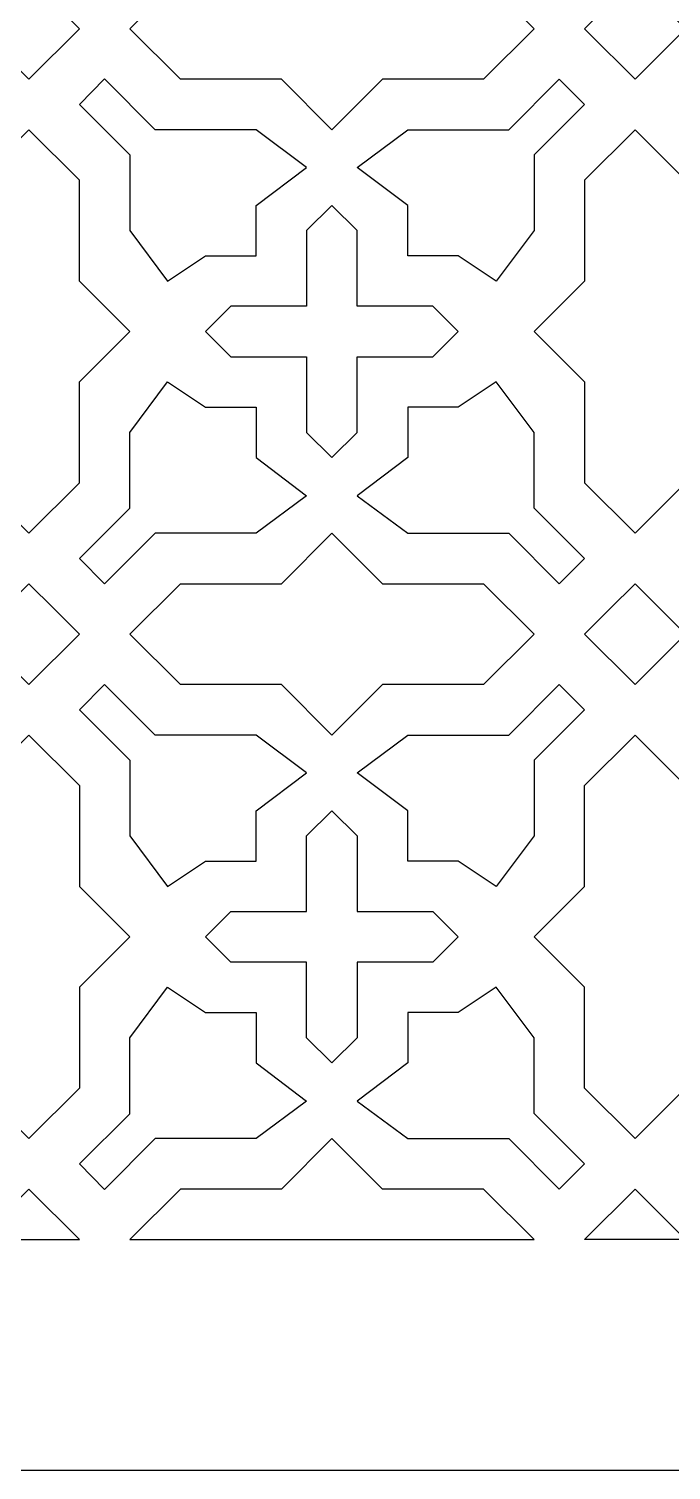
# Model space of a CAD drawing. Header units: millimetres. Extents: x -499 to 501, y -502 to 498.
# Drawn here: x 1.3 to 224.1, y -501.7 to -1.7 of the extents above; entities that cross this region are included whole.
import ezdxf

# ---------------------------------------------------------------- set-up
doc = ezdxf.new("R2010")
doc.units = ezdxf.units.MM
doc.layers.add('Plan 1', color=7, linetype='Continuous')

msp = doc.modelspace()

# ---------------------------------------------------------------- linework, layer by layer
at = {"layer": 'Plan 1', "color": 17}
for points, knots in [([(-498.7, 498.29), (-498.7, 498.29), (501.3, 498.29), (501.3, 498.29), (501.3, 498.29), (501.3, 498.29), (501.3, -501.71), (501.3, -501.71), (501.3, -501.71), (501.3, -501.71), (-498.7, -501.71), (-498.7, -501.71), (-498.7, -501.71), (-498.7, -501.71), (-498.7, 498.29), (-498.7, 498.29)], [0, 0, 0, 0, 0.2, 0.2, 0.2, 0.2, 0.4, 0.4, 0.4, 0.4, 0.6, 0.6, 0.6, 0.6, 1, 1, 1, 1]), ([(36.36, -1.71), (36.36, -1.71), (53.88, -19.21), (53.88, -19.21), (53.88, -19.21), (53.88, -19.21), (88.93, -19.21), (88.93, -19.21), (88.93, -19.21), (88.93, -19.21), (106.46, -36.72), (106.46, -36.72), (106.46, -36.72), (106.46, -36.72), (106.46, -36.72), (106.46, -36.72), (106.46, -36.72), (106.46, -36.72), (123.99, -19.21), (123.99, -19.21), (123.99, -19.21), (123.99, -19.21), (159.04, -19.21), (159.04, -19.21), (159.04, -19.21), (159.04, -19.21), (176.57, -1.71), (176.57, -1.71), (176.57, -1.71), (176.57, -1.71), (159.04, 15.79), (159.04, 15.79), (159.04, 15.79), (159.04, 15.79), (123.99, 15.79), (123.99, 15.79), (123.99, 15.79), (123.99, 15.79), (106.46, 33.29), (106.46, 33.29), (106.46, 33.29), (106.46, 33.29), (106.46, 33.29), (106.46, 33.29), (106.46, 33.29), (106.46, 33.29), (88.93, 15.79), (88.93, 15.79), (88.93, 15.79), (88.93, 15.79), (53.88, 15.79), (53.88, 15.79), (53.88, 15.79), (53.88, 15.79), (36.36, -1.71), (36.36, -1.71)], [0, 0, 0, 0, 0.066667, 0.066667, 0.066667, 0.066667, 0.133333, 0.133333, 0.133333, 0.133333, 0.2, 0.2, 0.2, 0.2, 0.266667, 0.266667, 0.266667, 0.266667, 0.333333, 0.333333, 0.333333, 0.333333, 0.4, 0.4, 0.4, 0.4, 0.466667, 0.466667, 0.466667, 0.466667, 0.533333, 0.533333, 0.533333, 0.533333, 0.6, 0.6, 0.6, 0.6, 0.666667, 0.666667, 0.666667, 0.666667, 0.733333, 0.733333, 0.733333, 0.733333, 0.8, 0.8, 0.8, 0.8, 0.866667, 0.866667, 0.866667, 0.866667, 1, 1, 1, 1]), ([(1.3, -19.21), (1.3, -19.21), (18.83, -1.71), (18.83, -1.71), (18.83, -1.71), (18.83, -1.71), (1.3, 15.79), (1.3, 15.79), (1.3, 15.79), (1.3, 15.79), (-16.23, -1.71), (-16.23, -1.71), (-16.23, -1.71), (-16.23, -1.71), (-16.23, -1.71), (-16.23, -1.71), (-16.23, -1.71), (-16.23, -1.71), (1.3, -19.21), (1.3, -19.21)], [0, 0, 0, 0, 0.166667, 0.166667, 0.166667, 0.166667, 0.333333, 0.333333, 0.333333, 0.333333, 0.5, 0.5, 0.5, 0.5, 0.666667, 0.666667, 0.666667, 0.666667, 1, 1, 1, 1]), ([(229.15, -1.71), (229.15, -1.71), (211.62, -19.21), (211.62, -19.21), (211.62, -19.21), (211.62, -19.21), (211.62, -19.21), (211.62, -19.21), (211.62, -19.21), (211.62, -19.21), (211.62, -19.21), (211.62, -19.21), (211.62, -19.21), (211.62, -19.21), (204.12, -11.67), (204.12, -11.67), (204.12, -11.67), (204.12, -11.67), (202.86, -10.47), (202.86, -10.47), (202.86, -10.47), (202.86, -10.47), (194.09, -1.71), (194.09, -1.71), (194.09, -1.71), (194.09, -1.71), (202.86, 7.04), (202.86, 7.04), (202.86, 7.04), (202.86, 7.04), (204.12, 8.24), (204.12, 8.24), (204.12, 8.24), (204.12, 8.24), (211.62, 15.79), (211.62, 15.79), (211.62, 15.79), (211.62, 15.79), (211.62, 15.79), (211.62, 15.79), (211.62, 15.79), (211.62, 15.79), (211.62, 15.79), (211.62, 15.79), (211.62, 15.79), (211.62, 15.79), (229.15, -1.71), (229.15, -1.71)], [0, 0, 0, 0, 0.076923, 0.076923, 0.076923, 0.076923, 0.153846, 0.153846, 0.153846, 0.153846, 0.230769, 0.230769, 0.230769, 0.230769, 0.307692, 0.307692, 0.307692, 0.307692, 0.384615, 0.384615, 0.384615, 0.384615, 0.461538, 0.461538, 0.461538, 0.461538, 0.538462, 0.538462, 0.538462, 0.538462, 0.615385, 0.615385, 0.615385, 0.615385, 0.692308, 0.692308, 0.692308, 0.692308, 0.769231, 0.769231, 0.769231, 0.769231, 0.846154, 0.846154, 0.846154, 0.846154, 1, 1, 1, 1]), ([(18.83, -27.96), (18.83, -27.96), (27.59, -19.03), (27.59, -19.03), (27.59, -19.03), (27.59, -19.03), (45.12, -36.72), (45.12, -36.72), (45.12, -36.72), (45.12, -36.72), (80.17, -36.72), (80.17, -36.72), (80.17, -36.72), (80.17, -36.72), (97.69, -49.76), (97.69, -49.76), (97.69, -49.76), (97.69, -49.76), (80.17, -62.97), (80.17, -62.97), (80.17, -62.97), (80.17, -62.97), (80.17, -80.46), (80.17, -80.46), (80.17, -80.46), (80.17, -80.46), (62.65, -80.46), (62.65, -80.46), (62.65, -80.46), (62.65, -80.46), (49.4, -89.23), (49.4, -89.23), (49.4, -89.23), (49.4, -89.23), (36.36, -71.7), (36.36, -71.7), (36.36, -71.7), (36.36, -71.7), (36.36, -45.46), (36.36, -45.46), (36.36, -45.46), (36.36, -45.46), (18.83, -27.96), (18.83, -27.96)], [0, 0, 0, 0, 0.083333, 0.083333, 0.083333, 0.083333, 0.166667, 0.166667, 0.166667, 0.166667, 0.25, 0.25, 0.25, 0.25, 0.333333, 0.333333, 0.333333, 0.333333, 0.416667, 0.416667, 0.416667, 0.416667, 0.5, 0.5, 0.5, 0.5, 0.583333, 0.583333, 0.583333, 0.583333, 0.666667, 0.666667, 0.666667, 0.666667, 0.75, 0.75, 0.75, 0.75, 0.833333, 0.833333, 0.833333, 0.833333, 1, 1, 1, 1]), ([(194.09, -27.96), (194.09, -27.96), (185.33, -19.21), (185.33, -19.21), (185.33, -19.21), (185.33, -19.21), (167.8, -36.72), (167.8, -36.72), (167.8, -36.72), (167.8, -36.72), (132.76, -36.72), (132.76, -36.72), (132.76, -36.72), (132.76, -36.72), (115.22, -49.76), (115.22, -49.76), (115.22, -49.76), (115.22, -49.76), (132.76, -62.97), (132.76, -62.97), (132.76, -62.97), (132.76, -62.97), (132.76, -80.46), (132.76, -80.46), (132.76, -80.46), (132.76, -80.46), (150.27, -80.46), (150.27, -80.46), (150.27, -80.46), (150.27, -80.46), (163.45, -89.23), (163.45, -89.23), (163.45, -89.23), (163.45, -89.23), (176.57, -71.7), (176.57, -71.7), (176.57, -71.7), (176.57, -71.7), (176.57, -45.46), (176.57, -45.46), (176.57, -45.46), (176.57, -45.46), (194.09, -27.96), (194.09, -27.96)], [0, 0, 0, 0, 0.083333, 0.083333, 0.083333, 0.083333, 0.166667, 0.166667, 0.166667, 0.166667, 0.25, 0.25, 0.25, 0.25, 0.333333, 0.333333, 0.333333, 0.333333, 0.416667, 0.416667, 0.416667, 0.416667, 0.5, 0.5, 0.5, 0.5, 0.583333, 0.583333, 0.583333, 0.583333, 0.666667, 0.666667, 0.666667, 0.666667, 0.75, 0.75, 0.75, 0.75, 0.833333, 0.833333, 0.833333, 0.833333, 1, 1, 1, 1]), ([(1.3, -36.72), (1.3, -36.72), (18.83, -54.21), (18.83, -54.21), (18.83, -54.21), (18.83, -54.21), (18.83, -89.23), (18.83, -89.23), (18.83, -89.23), (18.83, -89.23), (36.36, -106.71), (36.36, -106.71), (36.36, -106.71), (36.36, -106.71), (36.36, -106.71), (36.36, -106.71), (36.36, -106.71), (36.36, -106.71), (36.36, -106.71), (36.36, -106.71), (36.36, -106.71), (36.36, -106.71), (18.83, -124.21), (18.83, -124.21), (18.83, -124.21), (18.83, -124.21), (18.83, -159.21), (18.83, -159.21), (18.83, -159.21), (18.83, -159.21), (1.3, -176.71), (1.3, -176.71), (1.3, -176.71), (1.3, -176.71), (-16.23, -159.21), (-16.23, -159.21), (-16.23, -159.21), (-16.23, -159.21), (-16.23, -124.21), (-16.23, -124.21), (-16.23, -124.21), (-16.23, -124.21), (-33.76, -106.71), (-33.76, -106.71), (-33.76, -106.71), (-33.76, -106.71), (-33.76, -106.71), (-33.76, -106.71), (-33.76, -106.71), (-33.76, -106.71), (-33.76, -106.71), (-33.76, -106.71), (-33.76, -106.71), (-33.76, -106.71), (-16.23, -89.23), (-16.23, -89.23), (-16.23, -89.23), (-16.23, -89.23), (-16.23, -54.21), (-16.23, -54.21), (-16.23, -54.21), (-16.23, -54.21), (1.3, -36.72), (1.3, -36.72)], [0, 0, 0, 0, 0.058824, 0.058824, 0.058824, 0.058824, 0.117647, 0.117647, 0.117647, 0.117647, 0.176471, 0.176471, 0.176471, 0.176471, 0.235294, 0.235294, 0.235294, 0.235294, 0.294118, 0.294118, 0.294118, 0.294118, 0.352941, 0.352941, 0.352941, 0.352941, 0.411765, 0.411765, 0.411765, 0.411765, 0.470588, 0.470588, 0.470588, 0.470588, 0.529412, 0.529412, 0.529412, 0.529412, 0.588235, 0.588235, 0.588235, 0.588235, 0.647059, 0.647059, 0.647059, 0.647059, 0.705882, 0.705882, 0.705882, 0.705882, 0.764706, 0.764706, 0.764706, 0.764706, 0.823529, 0.823529, 0.823529, 0.823529, 0.882353, 0.882353, 0.882353, 0.882353, 1, 1, 1, 1]), ([(211.62, -36.72), (211.62, -36.72), (229.15, -54.21), (229.15, -54.21), (229.15, -54.21), (229.15, -54.21), (229.15, -89.23), (229.15, -89.23), (229.15, -89.23), (229.15, -89.23), (246.67, -106.71), (246.67, -106.71), (246.67, -106.71), (246.67, -106.71), (246.67, -106.71), (246.67, -106.71), (246.67, -106.71), (246.67, -106.71), (246.67, -106.71), (246.67, -106.71), (246.67, -106.71), (246.67, -106.71), (229.15, -124.21), (229.15, -124.21), (229.15, -124.21), (229.15, -124.21), (229.15, -159.21), (229.15, -159.21), (229.15, -159.21), (229.15, -159.21), (211.62, -176.71), (211.62, -176.71), (211.62, -176.71), (211.62, -176.71), (194.09, -159.21), (194.09, -159.21), (194.09, -159.21), (194.09, -159.21), (194.09, -124.21), (194.09, -124.21), (194.09, -124.21), (194.09, -124.21), (176.57, -106.71), (176.57, -106.71), (176.57, -106.71), (176.57, -106.71), (176.57, -106.71), (176.57, -106.71), (176.57, -106.71), (176.57, -106.71), (176.57, -106.71), (176.57, -106.71), (176.57, -106.71), (176.57, -106.71), (194.09, -89.23), (194.09, -89.23), (194.09, -89.23), (194.09, -89.23), (194.09, -54.21), (194.09, -54.21), (194.09, -54.21), (194.09, -54.21), (211.62, -36.72), (211.62, -36.72)], [0, 0, 0, 0, 0.058824, 0.058824, 0.058824, 0.058824, 0.117647, 0.117647, 0.117647, 0.117647, 0.176471, 0.176471, 0.176471, 0.176471, 0.235294, 0.235294, 0.235294, 0.235294, 0.294118, 0.294118, 0.294118, 0.294118, 0.352941, 0.352941, 0.352941, 0.352941, 0.411765, 0.411765, 0.411765, 0.411765, 0.470588, 0.470588, 0.470588, 0.470588, 0.529412, 0.529412, 0.529412, 0.529412, 0.588235, 0.588235, 0.588235, 0.588235, 0.647059, 0.647059, 0.647059, 0.647059, 0.705882, 0.705882, 0.705882, 0.705882, 0.764706, 0.764706, 0.764706, 0.764706, 0.823529, 0.823529, 0.823529, 0.823529, 0.882353, 0.882353, 0.882353, 0.882353, 1, 1, 1, 1]), ([(115.22, -141.72), (115.22, -141.72), (106.46, -150.46), (106.46, -150.46), (106.46, -150.46), (106.46, -150.46), (97.69, -141.72), (97.69, -141.72), (97.69, -141.72), (97.69, -141.72), (97.69, -115.47), (97.69, -115.47), (97.69, -115.47), (97.69, -115.47), (71.4, -115.47), (71.4, -115.47), (71.4, -115.47), (71.4, -115.47), (62.65, -106.71), (62.65, -106.71), (62.65, -106.71), (62.65, -106.71), (71.4, -97.96), (71.4, -97.96), (71.4, -97.96), (71.4, -97.96), (97.69, -97.96), (97.69, -97.96), (97.69, -97.96), (97.69, -97.96), (97.69, -71.7), (97.69, -71.7), (97.69, -71.7), (97.69, -71.7), (106.46, -62.97), (106.46, -62.97), (106.46, -62.97), (106.46, -62.97), (106.46, -62.97), (106.46, -62.97), (106.46, -62.97), (106.46, -62.97), (115.22, -71.7), (115.22, -71.7), (115.22, -71.7), (115.22, -71.7), (115.22, -97.96), (115.22, -97.96), (115.22, -97.96), (115.22, -97.96), (141.51, -97.96), (141.51, -97.96), (141.51, -97.96), (141.51, -97.96), (150.27, -106.71), (150.27, -106.71), (150.27, -106.71), (150.27, -106.71), (141.51, -115.47), (141.51, -115.47), (141.51, -115.47), (141.51, -115.47), (115.22, -115.47), (115.22, -115.47), (115.22, -115.47), (115.22, -115.47), (115.22, -141.72), (115.22, -141.72)], [0, 0, 0, 0, 0.055556, 0.055556, 0.055556, 0.055556, 0.111111, 0.111111, 0.111111, 0.111111, 0.166667, 0.166667, 0.166667, 0.166667, 0.222222, 0.222222, 0.222222, 0.222222, 0.277778, 0.277778, 0.277778, 0.277778, 0.333333, 0.333333, 0.333333, 0.333333, 0.388889, 0.388889, 0.388889, 0.388889, 0.444444, 0.444444, 0.444444, 0.444444, 0.5, 0.5, 0.5, 0.5, 0.555556, 0.555556, 0.555556, 0.555556, 0.611111, 0.611111, 0.611111, 0.611111, 0.666667, 0.666667, 0.666667, 0.666667, 0.722222, 0.722222, 0.722222, 0.722222, 0.777778, 0.777778, 0.777778, 0.777778, 0.833333, 0.833333, 0.833333, 0.833333, 0.888889, 0.888889, 0.888889, 0.888889, 1, 1, 1, 1]), ([(18.83, -185.46), (18.83, -185.46), (27.59, -194.22), (27.59, -194.22), (27.59, -194.22), (27.59, -194.22), (45.12, -176.71), (45.12, -176.71), (45.12, -176.71), (45.12, -176.71), (80.17, -176.71), (80.17, -176.71), (80.17, -176.71), (80.17, -176.71), (97.69, -163.67), (97.69, -163.67), (97.69, -163.67), (97.69, -163.67), (80.17, -150.46), (80.17, -150.46), (80.17, -150.46), (80.17, -150.46), (80.17, -132.96), (80.17, -132.96), (80.17, -132.96), (80.17, -132.96), (62.65, -132.96), (62.65, -132.96), (62.65, -132.96), (62.65, -132.96), (49.4, -124.21), (49.4, -124.21), (49.4, -124.21), (49.4, -124.21), (36.36, -141.72), (36.36, -141.72), (36.36, -141.72), (36.36, -141.72), (36.36, -167.97), (36.36, -167.97), (36.36, -167.97), (36.36, -167.97), (18.83, -185.46), (18.83, -185.46)], [0, 0, 0, 0, 0.083333, 0.083333, 0.083333, 0.083333, 0.166667, 0.166667, 0.166667, 0.166667, 0.25, 0.25, 0.25, 0.25, 0.333333, 0.333333, 0.333333, 0.333333, 0.416667, 0.416667, 0.416667, 0.416667, 0.5, 0.5, 0.5, 0.5, 0.583333, 0.583333, 0.583333, 0.583333, 0.666667, 0.666667, 0.666667, 0.666667, 0.75, 0.75, 0.75, 0.75, 0.833333, 0.833333, 0.833333, 0.833333, 1, 1, 1, 1]), ([(194.09, -185.46), (194.09, -185.46), (185.33, -194.22), (185.33, -194.22), (185.33, -194.22), (185.33, -194.22), (167.8, -176.71), (167.8, -176.71), (167.8, -176.71), (167.8, -176.71), (132.76, -176.71), (132.76, -176.71), (132.76, -176.71), (132.76, -176.71), (115.22, -163.67), (115.22, -163.67), (115.22, -163.67), (115.22, -163.67), (132.76, -150.46), (132.76, -150.46), (132.76, -150.46), (132.76, -150.46), (132.76, -132.96), (132.76, -132.96), (132.76, -132.96), (132.76, -132.96), (150.27, -132.96), (150.27, -132.96), (150.27, -132.96), (150.27, -132.96), (163.45, -124.21), (163.45, -124.21), (163.45, -124.21), (163.45, -124.21), (176.57, -141.72), (176.57, -141.72), (176.57, -141.72), (176.57, -141.72), (176.57, -167.97), (176.57, -167.97), (176.57, -167.97), (176.57, -167.97), (194.09, -185.46), (194.09, -185.46)], [0, 0, 0, 0, 0.083333, 0.083333, 0.083333, 0.083333, 0.166667, 0.166667, 0.166667, 0.166667, 0.25, 0.25, 0.25, 0.25, 0.333333, 0.333333, 0.333333, 0.333333, 0.416667, 0.416667, 0.416667, 0.416667, 0.5, 0.5, 0.5, 0.5, 0.583333, 0.583333, 0.583333, 0.583333, 0.666667, 0.666667, 0.666667, 0.666667, 0.75, 0.75, 0.75, 0.75, 0.833333, 0.833333, 0.833333, 0.833333, 1, 1, 1, 1]), ([(36.36, -211.71), (36.36, -211.71), (53.88, -229.21), (53.88, -229.21), (53.88, -229.21), (53.88, -229.21), (88.93, -229.21), (88.93, -229.21), (88.93, -229.21), (88.93, -229.21), (106.46, -246.72), (106.46, -246.72), (106.46, -246.72), (106.46, -246.72), (123.99, -229.21), (123.99, -229.21), (123.99, -229.21), (123.99, -229.21), (159.04, -229.21), (159.04, -229.21), (159.04, -229.21), (159.04, -229.21), (176.57, -211.71), (176.57, -211.71), (176.57, -211.71), (176.57, -211.71), (159.04, -194.22), (159.04, -194.22), (159.04, -194.22), (159.04, -194.22), (123.99, -194.22), (123.99, -194.22), (123.99, -194.22), (123.99, -194.22), (106.46, -176.71), (106.46, -176.71), (106.46, -176.71), (106.46, -176.71), (88.93, -194.22), (88.93, -194.22), (88.93, -194.22), (88.93, -194.22), (53.88, -194.22), (53.88, -194.22), (53.88, -194.22), (53.88, -194.22), (36.36, -211.71), (36.36, -211.71)], [0, 0, 0, 0, 0.076923, 0.076923, 0.076923, 0.076923, 0.153846, 0.153846, 0.153846, 0.153846, 0.230769, 0.230769, 0.230769, 0.230769, 0.307692, 0.307692, 0.307692, 0.307692, 0.384615, 0.384615, 0.384615, 0.384615, 0.461538, 0.461538, 0.461538, 0.461538, 0.538462, 0.538462, 0.538462, 0.538462, 0.615385, 0.615385, 0.615385, 0.615385, 0.692308, 0.692308, 0.692308, 0.692308, 0.769231, 0.769231, 0.769231, 0.769231, 0.846154, 0.846154, 0.846154, 0.846154, 1, 1, 1, 1]), ([(1.3, -229.21), (1.3, -229.21), (18.83, -211.71), (18.83, -211.71), (18.83, -211.71), (18.83, -211.71), (18.83, -211.71), (18.83, -211.71), (18.83, -211.71), (18.83, -211.71), (10.07, -202.96), (10.07, -202.96), (10.07, -202.96), (10.07, -202.96), (1.3, -194.22), (1.3, -194.22), (1.3, -194.22), (1.3, -194.22), (-7.47, -202.96), (-7.47, -202.96), (-7.47, -202.96), (-7.47, -202.96), (-16.23, -211.71), (-16.23, -211.71), (-16.23, -211.71), (-16.23, -211.71), (-16.23, -211.71), (-16.23, -211.71), (-16.23, -211.71), (-16.23, -211.71), (1.3, -229.21), (1.3, -229.21)], [0, 0, 0, 0, 0.111111, 0.111111, 0.111111, 0.111111, 0.222222, 0.222222, 0.222222, 0.222222, 0.333333, 0.333333, 0.333333, 0.333333, 0.444444, 0.444444, 0.444444, 0.444444, 0.555556, 0.555556, 0.555556, 0.555556, 0.666667, 0.666667, 0.666667, 0.666667, 0.777778, 0.777778, 0.777778, 0.777778, 1, 1, 1, 1]), ([(229.15, -211.71), (229.15, -211.71), (211.62, -229.21), (211.62, -229.21), (211.62, -229.21), (211.62, -229.21), (211.62, -229.21), (211.62, -229.21), (211.62, -229.21), (211.62, -229.21), (211.62, -229.21), (211.62, -229.21), (211.62, -229.21), (211.62, -229.21), (194.09, -211.71), (194.09, -211.71), (194.09, -211.71), (194.09, -211.71), (194.09, -211.71), (194.09, -211.71), (194.09, -211.71), (194.09, -211.71), (202.86, -202.96), (202.86, -202.96), (202.86, -202.96), (202.86, -202.96), (211.62, -194.22), (211.62, -194.22), (211.62, -194.22), (211.62, -194.22), (211.62, -194.22), (211.62, -194.22), (211.62, -194.22), (211.62, -194.22), (211.62, -194.22), (211.62, -194.22), (211.62, -194.22), (211.62, -194.22), (220.38, -202.96), (220.38, -202.96), (220.38, -202.96), (220.38, -202.96), (229.15, -211.71), (229.15, -211.71), (229.15, -211.71), (229.15, -211.71), (229.15, -211.71), (229.15, -211.71)], [0, 0, 0, 0, 0.076923, 0.076923, 0.076923, 0.076923, 0.153846, 0.153846, 0.153846, 0.153846, 0.230769, 0.230769, 0.230769, 0.230769, 0.307692, 0.307692, 0.307692, 0.307692, 0.384615, 0.384615, 0.384615, 0.384615, 0.461538, 0.461538, 0.461538, 0.461538, 0.538462, 0.538462, 0.538462, 0.538462, 0.615385, 0.615385, 0.615385, 0.615385, 0.692308, 0.692308, 0.692308, 0.692308, 0.769231, 0.769231, 0.769231, 0.769231, 0.846154, 0.846154, 0.846154, 0.846154, 1, 1, 1, 1]), ([(18.83, -237.96), (18.83, -237.96), (27.59, -229.21), (27.59, -229.21), (27.59, -229.21), (27.59, -229.21), (45.12, -246.72), (45.12, -246.72), (45.12, -246.72), (45.12, -246.72), (80.17, -246.72), (80.17, -246.72), (80.17, -246.72), (80.17, -246.72), (97.69, -259.76), (97.69, -259.76), (97.69, -259.76), (97.69, -259.76), (80.17, -272.96), (80.17, -272.96), (80.17, -272.96), (80.17, -272.96), (80.17, -290.46), (80.17, -290.46), (80.17, -290.46), (80.17, -290.46), (62.65, -290.46), (62.65, -290.46), (62.65, -290.46), (62.65, -290.46), (49.4, -299.21), (49.4, -299.21), (49.4, -299.21), (49.4, -299.21), (36.36, -281.71), (36.36, -281.71), (36.36, -281.71), (36.36, -281.71), (36.36, -255.46), (36.36, -255.46), (36.36, -255.46), (36.36, -255.46), (18.83, -237.96), (18.83, -237.96)], [0, 0, 0, 0, 0.083333, 0.083333, 0.083333, 0.083333, 0.166667, 0.166667, 0.166667, 0.166667, 0.25, 0.25, 0.25, 0.25, 0.333333, 0.333333, 0.333333, 0.333333, 0.416667, 0.416667, 0.416667, 0.416667, 0.5, 0.5, 0.5, 0.5, 0.583333, 0.583333, 0.583333, 0.583333, 0.666667, 0.666667, 0.666667, 0.666667, 0.75, 0.75, 0.75, 0.75, 0.833333, 0.833333, 0.833333, 0.833333, 1, 1, 1, 1]), ([(194.09, -237.96), (194.09, -237.96), (185.33, -229.21), (185.33, -229.21), (185.33, -229.21), (185.33, -229.21), (167.8, -246.72), (167.8, -246.72), (167.8, -246.72), (167.8, -246.72), (132.76, -246.72), (132.76, -246.72), (132.76, -246.72), (132.76, -246.72), (115.22, -259.76), (115.22, -259.76), (115.22, -259.76), (115.22, -259.76), (132.76, -272.96), (132.76, -272.96), (132.76, -272.96), (132.76, -272.96), (132.76, -290.46), (132.76, -290.46), (132.76, -290.46), (132.76, -290.46), (150.27, -290.46), (150.27, -290.46), (150.27, -290.46), (150.27, -290.46), (163.45, -299.21), (163.45, -299.21), (163.45, -299.21), (163.45, -299.21), (176.57, -281.71), (176.57, -281.71), (176.57, -281.71), (176.57, -281.71), (176.57, -255.46), (176.57, -255.46), (176.57, -255.46), (176.57, -255.46), (194.09, -237.96), (194.09, -237.96)], [0, 0, 0, 0, 0.083333, 0.083333, 0.083333, 0.083333, 0.166667, 0.166667, 0.166667, 0.166667, 0.25, 0.25, 0.25, 0.25, 0.333333, 0.333333, 0.333333, 0.333333, 0.416667, 0.416667, 0.416667, 0.416667, 0.5, 0.5, 0.5, 0.5, 0.583333, 0.583333, 0.583333, 0.583333, 0.666667, 0.666667, 0.666667, 0.666667, 0.75, 0.75, 0.75, 0.75, 0.833333, 0.833333, 0.833333, 0.833333, 1, 1, 1, 1]), ([(1.3, -386.71), (1.3, -386.71), (18.83, -369.21), (18.83, -369.21), (18.83, -369.21), (18.83, -369.21), (18.83, -334.2), (18.83, -334.2), (18.83, -334.2), (18.83, -334.2), (36.36, -316.71), (36.36, -316.71), (36.36, -316.71), (36.36, -316.71), (36.36, -316.71), (36.36, -316.71), (36.36, -316.71), (36.36, -316.71), (36.36, -316.71), (36.36, -316.71), (36.36, -316.71), (36.36, -316.71), (18.83, -299.21), (18.83, -299.21), (18.83, -299.21), (18.83, -299.21), (18.83, -264.21), (18.83, -264.21), (18.83, -264.21), (18.83, -264.21), (1.3, -246.72), (1.3, -246.72), (1.3, -246.72), (1.3, -246.72), (-16.23, -264.21), (-16.23, -264.21), (-16.23, -264.21), (-16.23, -264.21), (-16.23, -299.21), (-16.23, -299.21), (-16.23, -299.21), (-16.23, -299.21), (-33.76, -316.71), (-33.76, -316.71), (-33.76, -316.71), (-33.76, -316.71), (-33.76, -316.71), (-33.76, -316.71), (-33.76, -316.71), (-33.76, -316.71), (-33.76, -316.71), (-33.76, -316.71), (-33.76, -316.71), (-33.76, -316.71), (-16.23, -334.2), (-16.23, -334.2), (-16.23, -334.2), (-16.23, -334.2), (-16.23, -369.21), (-16.23, -369.21), (-16.23, -369.21), (-16.23, -369.21), (1.3, -386.71), (1.3, -386.71)], [0, 0, 0, 0, 0.058824, 0.058824, 0.058824, 0.058824, 0.117647, 0.117647, 0.117647, 0.117647, 0.176471, 0.176471, 0.176471, 0.176471, 0.235294, 0.235294, 0.235294, 0.235294, 0.294118, 0.294118, 0.294118, 0.294118, 0.352941, 0.352941, 0.352941, 0.352941, 0.411765, 0.411765, 0.411765, 0.411765, 0.470588, 0.470588, 0.470588, 0.470588, 0.529412, 0.529412, 0.529412, 0.529412, 0.588235, 0.588235, 0.588235, 0.588235, 0.647059, 0.647059, 0.647059, 0.647059, 0.705882, 0.705882, 0.705882, 0.705882, 0.764706, 0.764706, 0.764706, 0.764706, 0.823529, 0.823529, 0.823529, 0.823529, 0.882353, 0.882353, 0.882353, 0.882353, 1, 1, 1, 1]), ([(211.62, -386.71), (211.62, -386.71), (229.15, -369.21), (229.15, -369.21), (229.15, -369.21), (229.15, -369.21), (229.15, -334.2), (229.15, -334.2), (229.15, -334.2), (229.15, -334.2), (246.67, -316.71), (246.67, -316.71), (246.67, -316.71), (246.67, -316.71), (246.67, -316.71), (246.67, -316.71), (246.67, -316.71), (246.67, -316.71), (246.67, -316.71), (246.67, -316.71), (246.67, -316.71), (246.67, -316.71), (229.15, -299.21), (229.15, -299.21), (229.15, -299.21), (229.15, -299.21), (229.15, -264.21), (229.15, -264.21), (229.15, -264.21), (229.15, -264.21), (211.62, -246.72), (211.62, -246.72), (211.62, -246.72), (211.62, -246.72), (194.09, -264.21), (194.09, -264.21), (194.09, -264.21), (194.09, -264.21), (194.09, -299.21), (194.09, -299.21), (194.09, -299.21), (194.09, -299.21), (176.57, -316.71), (176.57, -316.71), (176.57, -316.71), (176.57, -316.71), (176.57, -316.71), (176.57, -316.71), (176.57, -316.71), (176.57, -316.71), (176.57, -316.71), (176.57, -316.71), (176.57, -316.71), (176.57, -316.71), (194.09, -334.2), (194.09, -334.2), (194.09, -334.2), (194.09, -334.2), (194.09, -369.21), (194.09, -369.21), (194.09, -369.21), (194.09, -369.21), (211.62, -386.71), (211.62, -386.71)], [0, 0, 0, 0, 0.058824, 0.058824, 0.058824, 0.058824, 0.117647, 0.117647, 0.117647, 0.117647, 0.176471, 0.176471, 0.176471, 0.176471, 0.235294, 0.235294, 0.235294, 0.235294, 0.294118, 0.294118, 0.294118, 0.294118, 0.352941, 0.352941, 0.352941, 0.352941, 0.411765, 0.411765, 0.411765, 0.411765, 0.470588, 0.470588, 0.470588, 0.470588, 0.529412, 0.529412, 0.529412, 0.529412, 0.588235, 0.588235, 0.588235, 0.588235, 0.647059, 0.647059, 0.647059, 0.647059, 0.705882, 0.705882, 0.705882, 0.705882, 0.764706, 0.764706, 0.764706, 0.764706, 0.823529, 0.823529, 0.823529, 0.823529, 0.882353, 0.882353, 0.882353, 0.882353, 1, 1, 1, 1]), ([(115.22, -281.71), (115.22, -281.71), (106.46, -272.96), (106.46, -272.96), (106.46, -272.96), (106.46, -272.96), (97.69, -281.71), (97.69, -281.71), (97.69, -281.71), (97.69, -281.71), (97.69, -307.95), (97.69, -307.95), (97.69, -307.95), (97.69, -307.95), (71.4, -307.95), (71.4, -307.95), (71.4, -307.95), (71.4, -307.95), (62.65, -316.71), (62.65, -316.71), (62.65, -316.71), (62.65, -316.71), (71.4, -325.47), (71.4, -325.47), (71.4, -325.47), (71.4, -325.47), (97.69, -325.47), (97.69, -325.47), (97.69, -325.47), (97.69, -325.47), (97.69, -351.72), (97.69, -351.72), (97.69, -351.72), (97.69, -351.72), (106.46, -360.4), (106.46, -360.4), (106.46, -360.4), (106.46, -360.4), (106.46, -360.46), (106.46, -360.46), (106.46, -360.46), (106.46, -360.46), (115.22, -351.72), (115.22, -351.72), (115.22, -351.72), (115.22, -351.72), (115.22, -325.47), (115.22, -325.47), (115.22, -325.47), (115.22, -325.47), (141.51, -325.47), (141.51, -325.47), (141.51, -325.47), (141.51, -325.47), (150.27, -316.71), (150.27, -316.71), (150.27, -316.71), (150.27, -316.71), (141.51, -307.95), (141.51, -307.95), (141.51, -307.95), (141.51, -307.95), (115.22, -307.95), (115.22, -307.95), (115.22, -307.95), (115.22, -307.95), (115.22, -281.71), (115.22, -281.71)], [0, 0, 0, 0, 0.055556, 0.055556, 0.055556, 0.055556, 0.111111, 0.111111, 0.111111, 0.111111, 0.166667, 0.166667, 0.166667, 0.166667, 0.222222, 0.222222, 0.222222, 0.222222, 0.277778, 0.277778, 0.277778, 0.277778, 0.333333, 0.333333, 0.333333, 0.333333, 0.388889, 0.388889, 0.388889, 0.388889, 0.444444, 0.444444, 0.444444, 0.444444, 0.5, 0.5, 0.5, 0.5, 0.555556, 0.555556, 0.555556, 0.555556, 0.611111, 0.611111, 0.611111, 0.611111, 0.666667, 0.666667, 0.666667, 0.666667, 0.722222, 0.722222, 0.722222, 0.722222, 0.777778, 0.777778, 0.777778, 0.777778, 0.833333, 0.833333, 0.833333, 0.833333, 0.888889, 0.888889, 0.888889, 0.888889, 1, 1, 1, 1]), ([(18.83, -395.46), (18.83, -395.46), (27.59, -404.39), (27.59, -404.39), (27.59, -404.39), (27.59, -404.39), (45.12, -386.71), (45.12, -386.71), (45.12, -386.71), (45.12, -386.71), (80.17, -386.71), (80.17, -386.71), (80.17, -386.71), (80.17, -386.71), (97.69, -373.68), (97.69, -373.68), (97.69, -373.68), (97.69, -373.68), (80.17, -360.4), (80.17, -360.4), (80.17, -360.4), (80.17, -360.4), (80.17, -342.96), (80.17, -342.96), (80.17, -342.96), (80.17, -342.96), (62.65, -342.96), (62.65, -342.96), (62.65, -342.96), (62.65, -342.96), (49.4, -334.2), (49.4, -334.2), (49.4, -334.2), (49.4, -334.2), (36.36, -351.72), (36.36, -351.72), (36.36, -351.72), (36.36, -351.72), (36.36, -378.06), (36.36, -378.06), (36.36, -378.06), (36.36, -378.06), (18.83, -395.46), (18.83, -395.46)], [0, 0, 0, 0, 0.083333, 0.083333, 0.083333, 0.083333, 0.166667, 0.166667, 0.166667, 0.166667, 0.25, 0.25, 0.25, 0.25, 0.333333, 0.333333, 0.333333, 0.333333, 0.416667, 0.416667, 0.416667, 0.416667, 0.5, 0.5, 0.5, 0.5, 0.583333, 0.583333, 0.583333, 0.583333, 0.666667, 0.666667, 0.666667, 0.666667, 0.75, 0.75, 0.75, 0.75, 0.833333, 0.833333, 0.833333, 0.833333, 1, 1, 1, 1]), ([(194.09, -395.46), (194.09, -395.46), (185.33, -404.22), (185.33, -404.22), (185.33, -404.22), (185.33, -404.22), (167.8, -386.71), (167.8, -386.71), (167.8, -386.71), (167.8, -386.71), (132.76, -386.71), (132.76, -386.71), (132.76, -386.71), (132.76, -386.71), (115.22, -373.68), (115.22, -373.68), (115.22, -373.68), (115.22, -373.68), (132.76, -360.46), (132.76, -360.46), (132.76, -360.46), (132.76, -360.46), (132.76, -342.96), (132.76, -342.96), (132.76, -342.96), (132.76, -342.96), (150.27, -342.96), (150.27, -342.96), (150.27, -342.96), (150.27, -342.96), (163.45, -334.2), (163.45, -334.2), (163.45, -334.2), (163.45, -334.2), (176.57, -351.72), (176.57, -351.72), (176.57, -351.72), (176.57, -351.72), (176.57, -377.96), (176.57, -377.96), (176.57, -377.96), (176.57, -377.96), (194.09, -395.46), (194.09, -395.46)], [0, 0, 0, 0, 0.083333, 0.083333, 0.083333, 0.083333, 0.166667, 0.166667, 0.166667, 0.166667, 0.25, 0.25, 0.25, 0.25, 0.333333, 0.333333, 0.333333, 0.333333, 0.416667, 0.416667, 0.416667, 0.416667, 0.5, 0.5, 0.5, 0.5, 0.583333, 0.583333, 0.583333, 0.583333, 0.666667, 0.666667, 0.666667, 0.666667, 0.75, 0.75, 0.75, 0.75, 0.833333, 0.833333, 0.833333, 0.833333, 1, 1, 1, 1]), ([(36.36, -421.71), (36.36, -421.71), (53.88, -404.22), (53.88, -404.22), (53.88, -404.22), (53.88, -404.22), (88.93, -404.22), (88.93, -404.22), (88.93, -404.22), (88.93, -404.22), (106.46, -386.71), (106.46, -386.71), (106.46, -386.71), (106.46, -386.71), (106.46, -386.71), (106.46, -386.71), (106.46, -386.71), (106.46, -386.71), (123.99, -404.22), (123.99, -404.22), (123.99, -404.22), (123.99, -404.22), (159.04, -404.22), (159.04, -404.22), (159.04, -404.22), (159.04, -404.22), (176.57, -421.71), (176.57, -421.71), (176.57, -421.71), (176.57, -421.71), (36.36, -421.71), (36.36, -421.71)], [0, 0, 0, 0, 0.111111, 0.111111, 0.111111, 0.111111, 0.222222, 0.222222, 0.222222, 0.222222, 0.333333, 0.333333, 0.333333, 0.333333, 0.444444, 0.444444, 0.444444, 0.444444, 0.555556, 0.555556, 0.555556, 0.555556, 0.666667, 0.666667, 0.666667, 0.666667, 0.777778, 0.777778, 0.777778, 0.777778, 1, 1, 1, 1]), ([(1.3, -404.22), (1.3, -404.22), (18.83, -421.71), (18.83, -421.71), (18.83, -421.71), (18.83, -421.71), (1.3, -421.71), (1.3, -421.71), (1.3, -421.71), (1.3, -421.71), (-16.23, -421.71), (-16.23, -421.71), (-16.23, -421.71), (-16.23, -421.71), (1.3, -404.22), (1.3, -404.22)], [0, 0, 0, 0, 0.2, 0.2, 0.2, 0.2, 0.4, 0.4, 0.4, 0.4, 0.6, 0.6, 0.6, 0.6, 1, 1, 1, 1]), ([(229.15, -421.71), (229.15, -421.71), (211.62, -404.22), (211.62, -404.22), (211.62, -404.22), (211.62, -404.22), (211.62, -404.22), (211.62, -404.22), (211.62, -404.22), (211.62, -404.22), (211.62, -404.22), (211.62, -404.22), (211.62, -404.22), (211.62, -404.22), (194.09, -421.71), (194.09, -421.71), (194.09, -421.71), (194.09, -421.71), (202.86, -421.71), (202.86, -421.71), (202.86, -421.71), (202.86, -421.71), (211.62, -421.71), (211.62, -421.71), (211.62, -421.71), (211.62, -421.71), (211.62, -421.71), (211.62, -421.71), (211.62, -421.71), (211.62, -421.71), (229.15, -421.71), (229.15, -421.71)], [0, 0, 0, 0, 0.111111, 0.111111, 0.111111, 0.111111, 0.222222, 0.222222, 0.222222, 0.222222, 0.333333, 0.333333, 0.333333, 0.333333, 0.444444, 0.444444, 0.444444, 0.444444, 0.555556, 0.555556, 0.555556, 0.555556, 0.666667, 0.666667, 0.666667, 0.666667, 0.777778, 0.777778, 0.777778, 0.777778, 1, 1, 1, 1])]:
    msp.add_open_spline(points, degree=3, knots=knots, dxfattribs=at)

doc.saveas('drawing.dxf')
